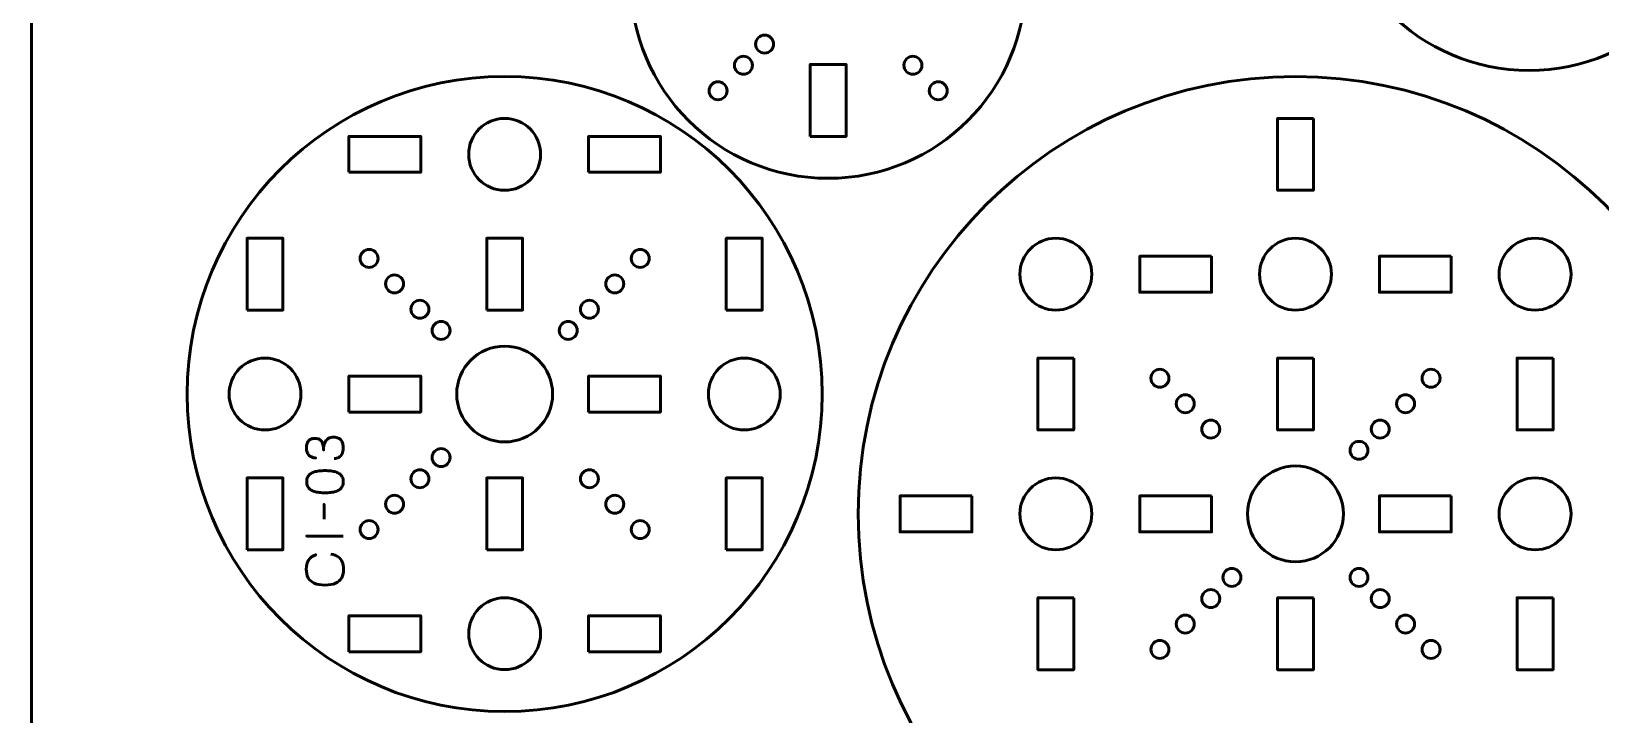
# Model space of a CAD drawing. Header units: centimetres. Extents: x -21 to 0, y -29.7 to 0.
# Drawn here: x -21 to -7.9, y -21.12 to -15.42 of the extents above; entities that cross this region are included whole.
import ezdxf

# ---------------------------------------------------------------- set-up
doc = ezdxf.new("R2010")
doc.units = ezdxf.units.CM
doc.header["$MEASUREMENT"] = 0
doc.layers.add('Layer 1', color=7, linetype='Continuous')

msp = doc.modelspace()

# ---------------------------------------------------------------- linework, layer by layer
at = {"layer": 'Layer 1', "color": 22, "lineweight": 53}
msp.add_open_spline([(-0.50009, -29.7), (-0.50009, -29.7), (-20.50005, -29.7), (-20.50005, -29.7), (-20.50005, -29.7), (-20.77702, -29.7), (-21.00001, -29.47691), (-21.00001, -29.19991), (-21.00001, -29.19991), (-21.00001, -29.19991), (-21.00001, -0.50006), (-21.00001, -0.50006), (-21.00001, -0.50006), (-21.00001, -0.22292), (-20.77702, 0.00004), (-20.50005, 0.00004), (-20.50005, 0.00004), (-20.50005, 0.00004), (-0.50009, 0.00004), (-0.50009, 0.00004), (-0.50009, 0.00004), (-0.22309, 0.00004), (0, -0.22292), (0, -0.50006), (0, -0.50006), (0, -0.50006), (0, -29.19991), (0, -29.19991), (0, -29.19991), (0, -29.47691), (-0.22309, -29.7), (-0.50009, -29.7)], degree=3, knots=[0, 0, 0, 0, 0.125, 0.125, 0.125, 0.125, 0.25, 0.25, 0.25, 0.25, 0.375, 0.375, 0.375, 0.375, 0.5, 0.5, 0.5, 0.5, 0.625, 0.625, 0.625, 0.625, 0.75, 0.75, 0.75, 0.75, 0.875, 0.875, 0.875, 0.875, 1, 1, 1, 1], dxfattribs=at)
at = {"layer": 'Layer 1', "color": 114, "lineweight": 53}
for points in [[(-10.14999, -14.09998), (-10.14999, -13.18887), (-9.41111, -12.44999), (-8.49998, -12.44999), (-8.49998, -12.44999), (-7.58888, -12.44999), (-6.84999, -13.18887), (-6.84999, -14.09998), (-6.84999, -14.09998), (-6.84999, -15.0111), (-7.58888, -15.74999), (-8.49998, -15.74999), (-8.49998, -15.74999), (-9.41111, -15.74999), (-10.14999, -15.0111), (-10.14999, -14.09998)], [(-15.99999, -14.99998), (-15.99999, -14.08887), (-15.26111, -13.34999), (-14.34998, -13.34999), (-14.34998, -13.34999), (-13.43888, -13.34999), (-12.69999, -14.08887), (-12.69999, -14.99998), (-12.69999, -14.99998), (-12.69999, -15.9111), (-13.43888, -16.64999), (-14.34998, -16.64999), (-14.34998, -16.64999), (-15.26111, -16.64999), (-15.99999, -15.9111), (-15.99999, -14.99998)], [(-19.69999, -18.44997), (-19.69999, -16.98668), (-18.5133, -15.79999), (-17.04997, -15.79999), (-17.04997, -15.79999), (-15.58669, -15.79999), (-14.39999, -16.98668), (-14.39999, -18.44997), (-14.39999, -18.44997), (-14.39999, -19.91329), (-15.58669, -21.09999), (-17.04997, -21.09999), (-17.04997, -21.09999), (-18.5133, -21.09999), (-19.69999, -19.91329), (-19.69999, -18.44997)], [(-6.79999, -19.45002), (-6.79999, -21.46549), (-8.43449, -23.09999), (-10.45001, -23.09999), (-10.45001, -23.09999), (-12.46548, -23.09999), (-14.09999, -21.46549), (-14.09999, -19.45002), (-14.09999, -19.45002), (-14.09999, -17.4345), (-12.46548, -15.79999), (-10.45001, -15.79999), (-10.45001, -15.79999), (-8.43449, -15.79999), (-6.79999, -17.4345), (-6.79999, -19.45002)]]:
    msp.add_open_spline(points, degree=3, knots=[0, 0, 0, 0, 0.25, 0.25, 0.25, 0.25, 0.5, 0.5, 0.5, 0.5, 0.75, 0.75, 0.75, 0.75, 1, 1, 1, 1], dxfattribs=at)
at = {"layer": 'Layer 1', "color": 250, "lineweight": 53}
for points in [[(-14.93338, -15.47726), (-14.9041, -15.44798), (-14.85659, -15.44798), (-14.82731, -15.47726), (-14.82731, -15.47726), (-14.79803, -15.50654), (-14.79803, -15.55404), (-14.82731, -15.58332), (-14.82731, -15.58332), (-14.85659, -15.6126), (-14.9041, -15.6126), (-14.93338, -15.58332), (-14.93338, -15.58332), (-14.96266, -15.55404), (-14.96266, -15.50654), (-14.93338, -15.47726)], [(-15.11015, -15.65403), (-15.08087, -15.62475), (-15.03337, -15.62475), (-15.00409, -15.65403), (-15.00409, -15.65403), (-14.97481, -15.68331), (-14.97481, -15.73082), (-15.00409, -15.7601), (-15.00409, -15.7601), (-15.03337, -15.78938), (-15.08087, -15.78938), (-15.11015, -15.7601), (-15.11015, -15.7601), (-15.13943, -15.73082), (-15.13943, -15.68331), (-15.11015, -15.65403)], [(-15.11015, -15.65403), (-15.08087, -15.62475), (-15.03337, -15.62475), (-15.00409, -15.65403), (-15.00409, -15.65403), (-14.97481, -15.68331), (-14.97481, -15.73082), (-15.00409, -15.7601), (-15.00409, -15.7601), (-15.03337, -15.78938), (-15.08087, -15.78938), (-15.11015, -15.7601), (-15.11015, -15.7601), (-15.13943, -15.73082), (-15.13943, -15.68331), (-15.11015, -15.65403)], [(-13.69594, -15.7601), (-13.72522, -15.73082), (-13.72522, -15.68331), (-13.69594, -15.65403), (-13.69594, -15.65403), (-13.66666, -15.62475), (-13.61915, -15.62475), (-13.58987, -15.65403), (-13.58987, -15.65403), (-13.56059, -15.68331), (-13.56059, -15.73082), (-13.58987, -15.7601), (-13.58987, -15.7601), (-13.61915, -15.78938), (-13.66666, -15.78938), (-13.69594, -15.7601)], [(-13.69594, -15.7601), (-13.72522, -15.73082), (-13.72522, -15.68331), (-13.69594, -15.65403), (-13.69594, -15.65403), (-13.66666, -15.62475), (-13.61915, -15.62475), (-13.58987, -15.65403), (-13.58987, -15.65403), (-13.56059, -15.68331), (-13.56059, -15.73082), (-13.58987, -15.7601), (-13.58987, -15.7601), (-13.61915, -15.78938), (-13.66666, -15.78938), (-13.69594, -15.7601)], [(-15.32229, -15.86617), (-15.29301, -15.83689), (-15.2455, -15.83689), (-15.21622, -15.86617), (-15.21622, -15.86617), (-15.18694, -15.89545), (-15.18694, -15.94295), (-15.21622, -15.97223), (-15.21622, -15.97223), (-15.2455, -16.00151), (-15.29301, -16.00151), (-15.32229, -15.97223), (-15.32229, -15.97223), (-15.35157, -15.94295), (-15.35157, -15.89545), (-15.32229, -15.86617)], [(-13.48381, -15.97223), (-13.51309, -15.94295), (-13.51309, -15.89545), (-13.48381, -15.86617), (-13.48381, -15.86617), (-13.45453, -15.83689), (-13.40702, -15.83689), (-13.37774, -15.86617), (-13.37774, -15.86617), (-13.34846, -15.89545), (-13.34846, -15.94295), (-13.37774, -15.97223), (-13.37774, -15.97223), (-13.40702, -16.00151), (-13.45453, -16.00151), (-13.48381, -15.97223)], [(-18.12835, -17.26556), (-18.09907, -17.29484), (-18.09907, -17.34234), (-18.12835, -17.37162), (-18.12835, -17.37162), (-18.15763, -17.4009), (-18.20514, -17.4009), (-18.23442, -17.37162), (-18.23442, -17.37162), (-18.2637, -17.34234), (-18.2637, -17.29484), (-18.23442, -17.26556), (-18.23442, -17.26556), (-18.20514, -17.23628), (-18.15763, -17.23628), (-18.12835, -17.26556)], [(-15.86561, -17.37162), (-15.89489, -17.4009), (-15.9424, -17.4009), (-15.97168, -17.37162), (-15.97168, -17.37162), (-16.00096, -17.34234), (-16.00096, -17.29484), (-15.97168, -17.26556), (-15.97168, -17.26556), (-15.9424, -17.23628), (-15.89489, -17.23628), (-15.86561, -17.26556), (-15.86561, -17.26556), (-15.83633, -17.29484), (-15.83633, -17.34234), (-15.86561, -17.37162)], [(-17.91622, -17.47769), (-17.88694, -17.50697), (-17.88694, -17.55447), (-17.91622, -17.58375), (-17.91622, -17.58375), (-17.9455, -17.61303), (-17.99301, -17.61303), (-18.02229, -17.58375), (-18.02229, -17.58375), (-18.05157, -17.55447), (-18.05157, -17.50697), (-18.02229, -17.47769), (-18.02229, -17.47769), (-17.99301, -17.44841), (-17.9455, -17.44841), (-17.91622, -17.47769)], [(-16.07774, -17.58375), (-16.10702, -17.61303), (-16.15453, -17.61303), (-16.18381, -17.58375), (-16.18381, -17.58375), (-16.21309, -17.55447), (-16.21309, -17.50697), (-16.18381, -17.47769), (-16.18381, -17.47769), (-16.15453, -17.44841), (-16.10702, -17.44841), (-16.07774, -17.47769), (-16.07774, -17.47769), (-16.04846, -17.50697), (-16.04846, -17.55447), (-16.07774, -17.58375)], [(-17.70409, -17.68982), (-17.67481, -17.7191), (-17.67481, -17.76661), (-17.70409, -17.79589), (-17.70409, -17.79589), (-17.73337, -17.82517), (-17.78087, -17.82517), (-17.81015, -17.79589), (-17.81015, -17.79589), (-17.83943, -17.76661), (-17.83943, -17.7191), (-17.81015, -17.68982), (-17.81015, -17.68982), (-17.78087, -17.66054), (-17.73337, -17.66054), (-17.70409, -17.68982)], [(-17.70409, -17.68982), (-17.67481, -17.7191), (-17.67481, -17.76661), (-17.70409, -17.79589), (-17.70409, -17.79589), (-17.73337, -17.82517), (-17.78087, -17.82517), (-17.81015, -17.79589), (-17.81015, -17.79589), (-17.83943, -17.76661), (-17.83943, -17.7191), (-17.81015, -17.68982), (-17.81015, -17.68982), (-17.78087, -17.66054), (-17.73337, -17.66054), (-17.70409, -17.68982)], [(-16.28987, -17.79589), (-16.31915, -17.82517), (-16.36666, -17.82517), (-16.39594, -17.79589), (-16.39594, -17.79589), (-16.42522, -17.76661), (-16.42522, -17.7191), (-16.39594, -17.68982), (-16.39594, -17.68982), (-16.36666, -17.66054), (-16.31915, -17.66054), (-16.28987, -17.68982), (-16.28987, -17.68982), (-16.26059, -17.7191), (-16.26059, -17.76661), (-16.28987, -17.79589)], [(-16.28987, -17.79589), (-16.31915, -17.82517), (-16.36666, -17.82517), (-16.39594, -17.79589), (-16.39594, -17.79589), (-16.42522, -17.76661), (-16.42522, -17.7191), (-16.39594, -17.68982), (-16.39594, -17.68982), (-16.36666, -17.66054), (-16.31915, -17.66054), (-16.28987, -17.68982), (-16.28987, -17.68982), (-16.26059, -17.7191), (-16.26059, -17.76661), (-16.28987, -17.79589)], [(-17.52731, -17.8666), (-17.49803, -17.89588), (-17.49803, -17.94338), (-17.52731, -17.97266), (-17.52731, -17.97266), (-17.55659, -18.00194), (-17.6041, -18.00194), (-17.63338, -17.97266), (-17.63338, -17.97266), (-17.66266, -17.94338), (-17.66266, -17.89588), (-17.63338, -17.8666), (-17.63338, -17.8666), (-17.6041, -17.83732), (-17.55659, -17.83732), (-17.52731, -17.8666)], [(-16.46665, -17.97266), (-16.49593, -18.00194), (-16.54344, -18.00194), (-16.57272, -17.97266), (-16.57272, -17.97266), (-16.602, -17.94338), (-16.602, -17.89588), (-16.57272, -17.8666), (-16.57272, -17.8666), (-16.54344, -17.83732), (-16.49593, -17.83732), (-16.46665, -17.8666), (-16.46665, -17.8666), (-16.43737, -17.89588), (-16.43737, -17.94338), (-16.46665, -17.97266)], [(-11.5283, -18.26562), (-11.49902, -18.2949), (-11.49902, -18.3424), (-11.5283, -18.37168), (-11.5283, -18.37168), (-11.55758, -18.40096), (-11.60509, -18.40096), (-11.63437, -18.37168), (-11.63437, -18.37168), (-11.66365, -18.3424), (-11.66365, -18.2949), (-11.63437, -18.26562), (-11.63437, -18.26562), (-11.60509, -18.23634), (-11.55758, -18.23634), (-11.5283, -18.26562)], [(-9.26556, -18.37168), (-9.29484, -18.40096), (-9.34235, -18.40096), (-9.37163, -18.37168), (-9.37163, -18.37168), (-9.40091, -18.3424), (-9.40091, -18.2949), (-9.37163, -18.26562), (-9.37163, -18.26562), (-9.34235, -18.23634), (-9.29484, -18.23634), (-9.26556, -18.26562), (-9.26556, -18.26562), (-9.23628, -18.2949), (-9.23628, -18.3424), (-9.26556, -18.37168)], [(-11.31617, -18.47775), (-11.28689, -18.50703), (-11.28689, -18.55453), (-11.31617, -18.58381), (-11.31617, -18.58381), (-11.34545, -18.61309), (-11.39296, -18.61309), (-11.42224, -18.58381), (-11.42224, -18.58381), (-11.45152, -18.55453), (-11.45152, -18.50703), (-11.42224, -18.47775), (-11.42224, -18.47775), (-11.39296, -18.44847), (-11.34545, -18.44847), (-11.31617, -18.47775)], [(-9.47769, -18.58381), (-9.50697, -18.61309), (-9.55448, -18.61309), (-9.58376, -18.58381), (-9.58376, -18.58381), (-9.61304, -18.55453), (-9.61304, -18.50703), (-9.58376, -18.47775), (-9.58376, -18.47775), (-9.55448, -18.44847), (-9.50697, -18.44847), (-9.47769, -18.47775), (-9.47769, -18.47775), (-9.44841, -18.50703), (-9.44841, -18.55453), (-9.47769, -18.58381)], [(-11.10404, -18.68988), (-11.07476, -18.71916), (-11.07476, -18.76667), (-11.10404, -18.79595), (-11.10404, -18.79595), (-11.13332, -18.82523), (-11.18083, -18.82523), (-11.21011, -18.79595), (-11.21011, -18.79595), (-11.23939, -18.76667), (-11.23939, -18.71916), (-11.21011, -18.68988), (-11.21011, -18.68988), (-11.18083, -18.6606), (-11.13332, -18.6606), (-11.10404, -18.68988)], [(-11.10404, -18.68988), (-11.07476, -18.71916), (-11.07476, -18.76667), (-11.10404, -18.79595), (-11.10404, -18.79595), (-11.13332, -18.82523), (-11.18083, -18.82523), (-11.21011, -18.79595), (-11.21011, -18.79595), (-11.23939, -18.76667), (-11.23939, -18.71916), (-11.21011, -18.68988), (-11.21011, -18.68988), (-11.18083, -18.6606), (-11.13332, -18.6606), (-11.10404, -18.68988)], [(-9.68983, -18.79595), (-9.71911, -18.82523), (-9.76661, -18.82523), (-9.79589, -18.79595), (-9.79589, -18.79595), (-9.82517, -18.76667), (-9.82517, -18.71916), (-9.79589, -18.68988), (-9.79589, -18.68988), (-9.76661, -18.6606), (-9.71911, -18.6606), (-9.68983, -18.68988), (-9.68983, -18.68988), (-9.66055, -18.71916), (-9.66055, -18.76667), (-9.68983, -18.79595)], [(-9.68983, -18.79595), (-9.71911, -18.82523), (-9.76661, -18.82523), (-9.79589, -18.79595), (-9.79589, -18.79595), (-9.82517, -18.76667), (-9.82517, -18.71916), (-9.79589, -18.68988), (-9.79589, -18.68988), (-9.76661, -18.6606), (-9.71911, -18.6606), (-9.68983, -18.68988), (-9.68983, -18.68988), (-9.66055, -18.71916), (-9.66055, -18.76667), (-9.68983, -18.79595)], [(-9.8666, -18.97272), (-9.89588, -19.002), (-9.94339, -19.002), (-9.97267, -18.97272), (-9.97267, -18.97272), (-10.00195, -18.94344), (-10.00195, -18.89594), (-9.97267, -18.86666), (-9.97267, -18.86666), (-9.94339, -18.83738), (-9.89588, -18.83738), (-9.8666, -18.86666), (-9.8666, -18.86666), (-9.83732, -18.89594), (-9.83732, -18.94344), (-9.8666, -18.97272)], [(-17.63338, -18.92726), (-17.6041, -18.89798), (-17.55659, -18.89798), (-17.52731, -18.92726), (-17.52731, -18.92726), (-17.49803, -18.95654), (-17.49803, -19.00404), (-17.52731, -19.03332), (-17.52731, -19.03332), (-17.55659, -19.0626), (-17.6041, -19.0626), (-17.63338, -19.03332), (-17.63338, -19.03332), (-17.66266, -19.00404), (-17.66266, -18.95654), (-17.63338, -18.92726)], [(-17.81015, -19.10403), (-17.78087, -19.07475), (-17.73337, -19.07475), (-17.70409, -19.10403), (-17.70409, -19.10403), (-17.67481, -19.13331), (-17.67481, -19.18082), (-17.70409, -19.2101), (-17.70409, -19.2101), (-17.73337, -19.23938), (-17.78087, -19.23938), (-17.81015, -19.2101), (-17.81015, -19.2101), (-17.83943, -19.18082), (-17.83943, -19.13331), (-17.81015, -19.10403)], [(-17.81015, -19.10403), (-17.78087, -19.07475), (-17.73337, -19.07475), (-17.70409, -19.10403), (-17.70409, -19.10403), (-17.67481, -19.13331), (-17.67481, -19.18082), (-17.70409, -19.2101), (-17.70409, -19.2101), (-17.73337, -19.23938), (-17.78087, -19.23938), (-17.81015, -19.2101), (-17.81015, -19.2101), (-17.83943, -19.18082), (-17.83943, -19.13331), (-17.81015, -19.10403)], [(-16.39594, -19.2101), (-16.42522, -19.18082), (-16.42522, -19.13331), (-16.39594, -19.10403), (-16.39594, -19.10403), (-16.36666, -19.07475), (-16.31915, -19.07475), (-16.28987, -19.10403), (-16.28987, -19.10403), (-16.26059, -19.13331), (-16.26059, -19.18082), (-16.28987, -19.2101), (-16.28987, -19.2101), (-16.31915, -19.23938), (-16.36666, -19.23938), (-16.39594, -19.2101)], [(-16.39594, -19.2101), (-16.42522, -19.18082), (-16.42522, -19.13331), (-16.39594, -19.10403), (-16.39594, -19.10403), (-16.36666, -19.07475), (-16.31915, -19.07475), (-16.28987, -19.10403), (-16.28987, -19.10403), (-16.26059, -19.13331), (-16.26059, -19.18082), (-16.28987, -19.2101), (-16.28987, -19.2101), (-16.31915, -19.23938), (-16.36666, -19.23938), (-16.39594, -19.2101)], [(-18.02229, -19.31617), (-17.99301, -19.28689), (-17.9455, -19.28689), (-17.91622, -19.31617), (-17.91622, -19.31617), (-17.88694, -19.34545), (-17.88694, -19.39295), (-17.91622, -19.42223), (-17.91622, -19.42223), (-17.9455, -19.45151), (-17.99301, -19.45151), (-18.02229, -19.42223), (-18.02229, -19.42223), (-18.05157, -19.39295), (-18.05157, -19.34545), (-18.02229, -19.31617)], [(-16.18381, -19.42223), (-16.21309, -19.39295), (-16.21309, -19.34545), (-16.18381, -19.31617), (-16.18381, -19.31617), (-16.15453, -19.28689), (-16.10702, -19.28689), (-16.07774, -19.31617), (-16.07774, -19.31617), (-16.04846, -19.34545), (-16.04846, -19.39295), (-16.07774, -19.42223), (-16.07774, -19.42223), (-16.10702, -19.45151), (-16.15453, -19.45151), (-16.18381, -19.42223)], [(-18.23442, -19.5283), (-18.20514, -19.49902), (-18.15763, -19.49902), (-18.12835, -19.5283), (-18.12835, -19.5283), (-18.09907, -19.55758), (-18.09907, -19.60508), (-18.12835, -19.63436), (-18.12835, -19.63436), (-18.15763, -19.66364), (-18.20514, -19.66364), (-18.23442, -19.63436), (-18.23442, -19.63436), (-18.2637, -19.60508), (-18.2637, -19.55758), (-18.23442, -19.5283)], [(-15.97168, -19.63436), (-16.00096, -19.60508), (-16.00096, -19.55758), (-15.97168, -19.5283), (-15.97168, -19.5283), (-15.9424, -19.49902), (-15.89489, -19.49902), (-15.86561, -19.5283), (-15.86561, -19.5283), (-15.83633, -19.55758), (-15.83633, -19.60508), (-15.86561, -19.63436), (-15.86561, -19.63436), (-15.89489, -19.66364), (-15.9424, -19.66364), (-15.97168, -19.63436)], [(-11.03333, -19.92732), (-11.00405, -19.89804), (-10.95654, -19.89804), (-10.92726, -19.92732), (-10.92726, -19.92732), (-10.89798, -19.9566), (-10.89798, -20.0041), (-10.92726, -20.03338), (-10.92726, -20.03338), (-10.95654, -20.06266), (-11.00405, -20.06266), (-11.03333, -20.03338), (-11.03333, -20.03338), (-11.06261, -20.0041), (-11.06261, -19.9566), (-11.03333, -19.92732)], [(-9.97267, -20.03338), (-10.00195, -20.0041), (-10.00195, -19.9566), (-9.97267, -19.92732), (-9.97267, -19.92732), (-9.94339, -19.89804), (-9.89588, -19.89804), (-9.8666, -19.92732), (-9.8666, -19.92732), (-9.83732, -19.9566), (-9.83732, -20.0041), (-9.8666, -20.03338), (-9.8666, -20.03338), (-9.89588, -20.06266), (-9.94339, -20.06266), (-9.97267, -20.03338)], [(-11.21011, -20.10409), (-11.18083, -20.07481), (-11.13332, -20.07481), (-11.10404, -20.10409), (-11.10404, -20.10409), (-11.07476, -20.13337), (-11.07476, -20.18088), (-11.10404, -20.21016), (-11.10404, -20.21016), (-11.13332, -20.23944), (-11.18083, -20.23944), (-11.21011, -20.21016), (-11.21011, -20.21016), (-11.23939, -20.18088), (-11.23939, -20.13337), (-11.21011, -20.10409)], [(-11.21011, -20.10409), (-11.18083, -20.07481), (-11.13332, -20.07481), (-11.10404, -20.10409), (-11.10404, -20.10409), (-11.07476, -20.13337), (-11.07476, -20.18088), (-11.10404, -20.21016), (-11.10404, -20.21016), (-11.13332, -20.23944), (-11.18083, -20.23944), (-11.21011, -20.21016), (-11.21011, -20.21016), (-11.23939, -20.18088), (-11.23939, -20.13337), (-11.21011, -20.10409)], [(-9.79589, -20.21016), (-9.82517, -20.18088), (-9.82517, -20.13337), (-9.79589, -20.10409), (-9.79589, -20.10409), (-9.76661, -20.07481), (-9.71911, -20.07481), (-9.68983, -20.10409), (-9.68983, -20.10409), (-9.66055, -20.13337), (-9.66055, -20.18088), (-9.68983, -20.21016), (-9.68983, -20.21016), (-9.71911, -20.23944), (-9.76661, -20.23944), (-9.79589, -20.21016)], [(-9.79589, -20.21016), (-9.82517, -20.18088), (-9.82517, -20.13337), (-9.79589, -20.10409), (-9.79589, -20.10409), (-9.76661, -20.07481), (-9.71911, -20.07481), (-9.68983, -20.10409), (-9.68983, -20.10409), (-9.66055, -20.13337), (-9.66055, -20.18088), (-9.68983, -20.21016), (-9.68983, -20.21016), (-9.71911, -20.23944), (-9.76661, -20.23944), (-9.79589, -20.21016)], [(-11.42224, -20.31623), (-11.39296, -20.28695), (-11.34545, -20.28695), (-11.31617, -20.31623), (-11.31617, -20.31623), (-11.28689, -20.34551), (-11.28689, -20.39301), (-11.31617, -20.42229), (-11.31617, -20.42229), (-11.34545, -20.45157), (-11.39296, -20.45157), (-11.42224, -20.42229), (-11.42224, -20.42229), (-11.45152, -20.39301), (-11.45152, -20.34551), (-11.42224, -20.31623)], [(-9.58376, -20.42229), (-9.61304, -20.39301), (-9.61304, -20.34551), (-9.58376, -20.31623), (-9.58376, -20.31623), (-9.55448, -20.28695), (-9.50697, -20.28695), (-9.47769, -20.31623), (-9.47769, -20.31623), (-9.44841, -20.34551), (-9.44841, -20.39301), (-9.47769, -20.42229), (-9.47769, -20.42229), (-9.50697, -20.45157), (-9.55448, -20.45157), (-9.58376, -20.42229)], [(-11.63437, -20.52836), (-11.60509, -20.49908), (-11.55758, -20.49908), (-11.5283, -20.52836), (-11.5283, -20.52836), (-11.49902, -20.55764), (-11.49902, -20.60514), (-11.5283, -20.63442), (-11.5283, -20.63442), (-11.55758, -20.6637), (-11.60509, -20.6637), (-11.63437, -20.63442), (-11.63437, -20.63442), (-11.66365, -20.60514), (-11.66365, -20.55764), (-11.63437, -20.52836)], [(-9.37163, -20.63442), (-9.40091, -20.60514), (-9.40091, -20.55764), (-9.37163, -20.52836), (-9.37163, -20.52836), (-9.34235, -20.49908), (-9.29484, -20.49908), (-9.26556, -20.52836), (-9.26556, -20.52836), (-9.23628, -20.55764), (-9.23628, -20.60514), (-9.26556, -20.63442), (-9.26556, -20.63442), (-9.29484, -20.6637), (-9.34235, -20.6637), (-9.37163, -20.63442)]]:
    msp.add_open_spline(points, degree=3, knots=[0, 0, 0, 0, 0.25, 0.25, 0.25, 0.25, 0.5, 0.5, 0.5, 0.5, 0.75, 0.75, 0.75, 0.75, 1, 1, 1, 1], dxfattribs=at)
at = {"layer": 'Layer 1', "lineweight": 53}
for points in [[(-14.50013, -16.29998), (-14.50013, -16.29998), (-14.50013, -15.69997), (-14.50013, -15.69997), (-14.50013, -15.69997), (-14.50013, -15.69997), (-14.20013, -15.69997), (-14.20013, -15.69997), (-14.20013, -15.69997), (-14.20013, -15.69997), (-14.20013, -16.29998), (-14.20013, -16.29998), (-14.20013, -16.29998), (-14.20013, -16.29998), (-14.50013, -16.29998), (-14.50013, -16.29998)], [(-17.05005, -16.14999), (-16.8844, -16.14999), (-16.75006, -16.28423), (-16.75006, -16.45), (-16.75006, -16.45), (-16.75006, -16.61566), (-16.8844, -16.75), (-17.05005, -16.75), (-17.05005, -16.75), (-17.21568, -16.75), (-17.35006, -16.61566), (-17.35006, -16.45), (-17.35006, -16.45), (-17.35006, -16.28423), (-17.21568, -16.14999), (-17.05005, -16.14999)], [(-10.29985, -16.15004), (-10.29985, -16.15004), (-10.29985, -16.75004), (-10.29985, -16.75004), (-10.29985, -16.75004), (-10.29985, -16.75004), (-10.59985, -16.75004), (-10.59985, -16.75004), (-10.59985, -16.75004), (-10.59985, -16.75004), (-10.59985, -16.15004), (-10.59985, -16.15004), (-10.59985, -16.15004), (-10.59985, -16.15004), (-10.29985, -16.15004), (-10.29985, -16.15004)], [(-18.35008, -16.59993), (-18.35008, -16.59993), (-18.35008, -16.29992), (-18.35008, -16.29992), (-18.35008, -16.29992), (-18.35008, -16.29992), (-17.75007, -16.29992), (-17.75007, -16.29992), (-17.75007, -16.29992), (-17.75007, -16.29992), (-17.75007, -16.59993), (-17.75007, -16.59993), (-17.75007, -16.59993), (-17.75007, -16.59993), (-18.35008, -16.59993), (-18.35008, -16.59993)], [(-16.35001, -16.59993), (-16.35001, -16.59993), (-16.35001, -16.29992), (-16.35001, -16.29992), (-16.35001, -16.29992), (-16.35001, -16.29992), (-15.75001, -16.29992), (-15.75001, -16.29992), (-15.75001, -16.29992), (-15.75001, -16.29992), (-15.75001, -16.59993), (-15.75001, -16.59993), (-15.75001, -16.59993), (-15.75001, -16.59993), (-16.35001, -16.59993), (-16.35001, -16.59993)], [(-19.20006, -17.74991), (-19.20006, -17.74991), (-19.20006, -17.14991), (-19.20006, -17.14991), (-19.20006, -17.14991), (-19.20006, -17.14991), (-18.90006, -17.14991), (-18.90006, -17.14991), (-18.90006, -17.14991), (-18.90006, -17.14991), (-18.90006, -17.74991), (-18.90006, -17.74991), (-18.90006, -17.74991), (-18.90006, -17.74991), (-19.20006, -17.74991), (-19.20006, -17.74991)], [(-17.20013, -17.74991), (-17.20013, -17.74991), (-17.20013, -17.14991), (-17.20013, -17.14991), (-17.20013, -17.14991), (-17.20013, -17.14991), (-16.90013, -17.14991), (-16.90013, -17.14991), (-16.90013, -17.14991), (-16.90013, -17.14991), (-16.90013, -17.74991), (-16.90013, -17.74991), (-16.90013, -17.74991), (-16.90013, -17.74991), (-17.20013, -17.74991), (-17.20013, -17.74991)], [(-15.20003, -17.74991), (-15.20003, -17.74991), (-15.20003, -17.14991), (-15.20003, -17.14991), (-15.20003, -17.14991), (-15.20003, -17.14991), (-14.90002, -17.14991), (-14.90002, -17.14991), (-14.90002, -17.14991), (-14.90002, -17.14991), (-14.90002, -17.74991), (-14.90002, -17.74991), (-14.90002, -17.74991), (-14.90002, -17.74991), (-15.20003, -17.74991), (-15.20003, -17.74991)], [(-12.44988, -17.7501), (-12.61565, -17.7501), (-12.74989, -17.61572), (-12.74989, -17.45009), (-12.74989, -17.45009), (-12.74989, -17.28432), (-12.61565, -17.15009), (-12.44988, -17.15009), (-12.44988, -17.15009), (-12.28422, -17.15009), (-12.14988, -17.28432), (-12.14988, -17.45009), (-12.14988, -17.45009), (-12.14988, -17.61572), (-12.28422, -17.7501), (-12.44988, -17.7501)], [(-10.44993, -17.7501), (-10.61558, -17.7501), (-10.74992, -17.61572), (-10.74992, -17.45009), (-10.74992, -17.45009), (-10.74992, -17.28432), (-10.61558, -17.15009), (-10.44993, -17.15009), (-10.44993, -17.15009), (-10.2843, -17.15009), (-10.14992, -17.28432), (-10.14992, -17.45009), (-10.14992, -17.45009), (-10.14992, -17.61572), (-10.2843, -17.7501), (-10.44993, -17.7501)], [(-8.44999, -17.7501), (-8.61562, -17.7501), (-8.75, -17.61572), (-8.75, -17.45009), (-8.75, -17.45009), (-8.75, -17.28432), (-8.61562, -17.15009), (-8.44999, -17.15009), (-8.44999, -17.15009), (-8.28422, -17.15009), (-8.14999, -17.28432), (-8.14999, -17.45009), (-8.14999, -17.45009), (-8.14999, -17.61572), (-8.28422, -17.7501), (-8.44999, -17.7501)], [(-11.14997, -17.30002), (-11.14997, -17.30002), (-11.14997, -17.60002), (-11.14997, -17.60002), (-11.14997, -17.60002), (-11.14997, -17.60002), (-11.74997, -17.60002), (-11.74997, -17.60002), (-11.74997, -17.60002), (-11.74997, -17.60002), (-11.74997, -17.30002), (-11.74997, -17.30002), (-11.74997, -17.30002), (-11.74997, -17.30002), (-11.14997, -17.30002), (-11.14997, -17.30002)], [(-9.1499, -17.30002), (-9.1499, -17.30002), (-9.1499, -17.60002), (-9.1499, -17.60002), (-9.1499, -17.60002), (-9.1499, -17.60002), (-9.74991, -17.60002), (-9.74991, -17.60002), (-9.74991, -17.60002), (-9.74991, -17.60002), (-9.74991, -17.30002), (-9.74991, -17.30002), (-9.74991, -17.30002), (-9.74991, -17.30002), (-9.1499, -17.30002), (-9.1499, -17.30002)], [(-17.05005, -18.04995), (-16.82917, -18.04995), (-16.65005, -18.22907), (-16.65005, -18.44995), (-16.65005, -18.44995), (-16.65005, -18.67079), (-16.82917, -18.84997), (-17.05005, -18.84997), (-17.05005, -18.84997), (-17.27089, -18.84997), (-17.45007, -18.67079), (-17.45007, -18.44995), (-17.45007, -18.44995), (-17.45007, -18.22907), (-17.27089, -18.04995), (-17.05005, -18.04995)], [(-19.04999, -18.14996), (-18.88436, -18.14996), (-18.74998, -18.2843), (-18.74998, -18.44995), (-18.74998, -18.44995), (-18.74998, -18.61558), (-18.88436, -18.74996), (-19.04999, -18.74996), (-19.04999, -18.74996), (-19.21576, -18.74996), (-19.34999, -18.61558), (-19.34999, -18.44995), (-19.34999, -18.44995), (-19.34999, -18.2843), (-19.21576, -18.14996), (-19.04999, -18.14996)], [(-15.0501, -18.14996), (-14.88433, -18.14996), (-14.75009, -18.2843), (-14.75009, -18.44995), (-14.75009, -18.44995), (-14.75009, -18.61558), (-14.88433, -18.74996), (-15.0501, -18.74996), (-15.0501, -18.74996), (-15.21576, -18.74996), (-15.3501, -18.61558), (-15.3501, -18.44995), (-15.3501, -18.44995), (-15.3501, -18.2843), (-15.21576, -18.14996), (-15.0501, -18.14996)], [(-12.29995, -18.15), (-12.29995, -18.15), (-12.29995, -18.75001), (-12.29995, -18.75001), (-12.29995, -18.75001), (-12.29995, -18.75001), (-12.59996, -18.75001), (-12.59996, -18.75001), (-12.59996, -18.75001), (-12.59996, -18.75001), (-12.59996, -18.15), (-12.59996, -18.15), (-12.59996, -18.15), (-12.59996, -18.15), (-12.29995, -18.15), (-12.29995, -18.15)], [(-10.29985, -18.15), (-10.29985, -18.15), (-10.29985, -18.75001), (-10.29985, -18.75001), (-10.29985, -18.75001), (-10.29985, -18.75001), (-10.59985, -18.75001), (-10.59985, -18.75001), (-10.59985, -18.75001), (-10.59985, -18.75001), (-10.59985, -18.15), (-10.59985, -18.15), (-10.59985, -18.15), (-10.59985, -18.15), (-10.29985, -18.15), (-10.29985, -18.15)], [(-8.29992, -18.15), (-8.29992, -18.15), (-8.29992, -18.75001), (-8.29992, -18.75001), (-8.29992, -18.75001), (-8.29992, -18.75001), (-8.59992, -18.75001), (-8.59992, -18.75001), (-8.59992, -18.75001), (-8.59992, -18.75001), (-8.59992, -18.15), (-8.59992, -18.15), (-8.59992, -18.15), (-8.59992, -18.15), (-8.29992, -18.15), (-8.29992, -18.15)], [(-18.35008, -18.60003), (-18.35008, -18.60003), (-18.35008, -18.30003), (-18.35008, -18.30003), (-18.35008, -18.30003), (-18.35008, -18.30003), (-17.75007, -18.30003), (-17.75007, -18.30003), (-17.75007, -18.30003), (-17.75007, -18.30003), (-17.75007, -18.60003), (-17.75007, -18.60003), (-17.75007, -18.60003), (-17.75007, -18.60003), (-18.35008, -18.60003), (-18.35008, -18.60003)], [(-16.35001, -18.60003), (-16.35001, -18.60003), (-16.35001, -18.30003), (-16.35001, -18.30003), (-16.35001, -18.30003), (-16.35001, -18.30003), (-15.75001, -18.30003), (-15.75001, -18.30003), (-15.75001, -18.30003), (-15.75001, -18.30003), (-15.75001, -18.60003), (-15.75001, -18.60003), (-15.75001, -18.60003), (-15.75001, -18.60003), (-16.35001, -18.60003), (-16.35001, -18.60003)], [(-10.44993, -19.85003), (-10.67081, -19.85003), (-10.84993, -19.67091), (-10.84993, -19.45003), (-10.84993, -19.45003), (-10.84993, -19.22919), (-10.67081, -19.05001), (-10.44993, -19.05001), (-10.44993, -19.05001), (-10.22909, -19.05001), (-10.04991, -19.22919), (-10.04991, -19.45003), (-10.04991, -19.45003), (-10.04991, -19.67091), (-10.22909, -19.85003), (-10.44993, -19.85003)], [(-19.20006, -19.74998), (-19.20006, -19.74998), (-19.20006, -19.14997), (-19.20006, -19.14997), (-19.20006, -19.14997), (-19.20006, -19.14997), (-18.90006, -19.14997), (-18.90006, -19.14997), (-18.90006, -19.14997), (-18.90006, -19.14997), (-18.90006, -19.74998), (-18.90006, -19.74998), (-18.90006, -19.74998), (-18.90006, -19.74998), (-19.20006, -19.74998), (-19.20006, -19.74998)], [(-17.20013, -19.74998), (-17.20013, -19.74998), (-17.20013, -19.14997), (-17.20013, -19.14997), (-17.20013, -19.14997), (-17.20013, -19.14997), (-16.90013, -19.14997), (-16.90013, -19.14997), (-16.90013, -19.14997), (-16.90013, -19.14997), (-16.90013, -19.74998), (-16.90013, -19.74998), (-16.90013, -19.74998), (-16.90013, -19.74998), (-17.20013, -19.74998), (-17.20013, -19.74998)], [(-15.20003, -19.74998), (-15.20003, -19.74998), (-15.20003, -19.14997), (-15.20003, -19.14997), (-15.20003, -19.14997), (-15.20003, -19.14997), (-14.90002, -19.14997), (-14.90002, -19.14997), (-14.90002, -19.14997), (-14.90002, -19.14997), (-14.90002, -19.74998), (-14.90002, -19.74998), (-14.90002, -19.74998), (-14.90002, -19.74998), (-15.20003, -19.74998), (-15.20003, -19.74998)], [(-12.44988, -19.75002), (-12.61565, -19.75002), (-12.74989, -19.61568), (-12.74989, -19.45003), (-12.74989, -19.45003), (-12.74989, -19.2844), (-12.61565, -19.15002), (-12.44988, -19.15002), (-12.44988, -19.15002), (-12.28422, -19.15002), (-12.14988, -19.2844), (-12.14988, -19.45003), (-12.14988, -19.45003), (-12.14988, -19.61568), (-12.28422, -19.75002), (-12.44988, -19.75002)], [(-8.44999, -19.75002), (-8.61562, -19.75002), (-8.75, -19.61568), (-8.75, -19.45003), (-8.75, -19.45003), (-8.75, -19.2844), (-8.61562, -19.15002), (-8.44999, -19.15002), (-8.44999, -19.15002), (-8.28422, -19.15002), (-8.14999, -19.2844), (-8.14999, -19.45003), (-8.14999, -19.45003), (-8.14999, -19.61568), (-8.28422, -19.75002), (-8.44999, -19.75002)], [(-13.14994, -19.29995), (-13.14994, -19.29995), (-13.14994, -19.59995), (-13.14994, -19.59995), (-13.14994, -19.59995), (-13.14994, -19.59995), (-13.74994, -19.59995), (-13.74994, -19.59995), (-13.74994, -19.59995), (-13.74994, -19.59995), (-13.74994, -19.29995), (-13.74994, -19.29995), (-13.74994, -19.29995), (-13.74994, -19.29995), (-13.14994, -19.29995), (-13.14994, -19.29995)], [(-11.14997, -19.29995), (-11.14997, -19.29995), (-11.14997, -19.59995), (-11.14997, -19.59995), (-11.14997, -19.59995), (-11.14997, -19.59995), (-11.74997, -19.59995), (-11.74997, -19.59995), (-11.74997, -19.59995), (-11.74997, -19.59995), (-11.74997, -19.29995), (-11.74997, -19.29995), (-11.74997, -19.29995), (-11.74997, -19.29995), (-11.14997, -19.29995), (-11.14997, -19.29995)], [(-9.1499, -19.29995), (-9.1499, -19.29995), (-9.1499, -19.59995), (-9.1499, -19.59995), (-9.1499, -19.59995), (-9.1499, -19.59995), (-9.74991, -19.59995), (-9.74991, -19.59995), (-9.74991, -19.59995), (-9.74991, -19.59995), (-9.74991, -19.29995), (-9.74991, -19.29995), (-9.74991, -19.29995), (-9.74991, -19.29995), (-9.1499, -19.29995), (-9.1499, -19.29995)], [(-17.05005, -20.14988), (-16.8844, -20.14988), (-16.75006, -20.28426), (-16.75006, -20.44989), (-16.75006, -20.44989), (-16.75006, -20.61566), (-16.8844, -20.74989), (-17.05005, -20.74989), (-17.05005, -20.74989), (-17.21568, -20.74989), (-17.35006, -20.61566), (-17.35006, -20.44989), (-17.35006, -20.44989), (-17.35006, -20.28426), (-17.21568, -20.14988), (-17.05005, -20.14988)], [(-12.29995, -20.15007), (-12.29995, -20.15007), (-12.29995, -20.75007), (-12.29995, -20.75007), (-12.29995, -20.75007), (-12.29995, -20.75007), (-12.59996, -20.75007), (-12.59996, -20.75007), (-12.59996, -20.75007), (-12.59996, -20.75007), (-12.59996, -20.15007), (-12.59996, -20.15007), (-12.59996, -20.15007), (-12.59996, -20.15007), (-12.29995, -20.15007), (-12.29995, -20.15007)], [(-10.29985, -20.15007), (-10.29985, -20.15007), (-10.29985, -20.75007), (-10.29985, -20.75007), (-10.29985, -20.75007), (-10.29985, -20.75007), (-10.59985, -20.75007), (-10.59985, -20.75007), (-10.59985, -20.75007), (-10.59985, -20.75007), (-10.59985, -20.15007), (-10.59985, -20.15007), (-10.59985, -20.15007), (-10.59985, -20.15007), (-10.29985, -20.15007), (-10.29985, -20.15007)], [(-8.29992, -20.15007), (-8.29992, -20.15007), (-8.29992, -20.75007), (-8.29992, -20.75007), (-8.29992, -20.75007), (-8.29992, -20.75007), (-8.59992, -20.75007), (-8.59992, -20.75007), (-8.59992, -20.75007), (-8.59992, -20.75007), (-8.59992, -20.15007), (-8.59992, -20.15007), (-8.59992, -20.15007), (-8.59992, -20.15007), (-8.29992, -20.15007), (-8.29992, -20.15007)], [(-18.35008, -20.59996), (-18.35008, -20.59996), (-18.35008, -20.29996), (-18.35008, -20.29996), (-18.35008, -20.29996), (-18.35008, -20.29996), (-17.75007, -20.29996), (-17.75007, -20.29996), (-17.75007, -20.29996), (-17.75007, -20.29996), (-17.75007, -20.59996), (-17.75007, -20.59996), (-17.75007, -20.59996), (-17.75007, -20.59996), (-18.35008, -20.59996), (-18.35008, -20.59996)], [(-16.35001, -20.59996), (-16.35001, -20.59996), (-16.35001, -20.29996), (-16.35001, -20.29996), (-16.35001, -20.29996), (-16.35001, -20.29996), (-15.75001, -20.29996), (-15.75001, -20.29996), (-15.75001, -20.29996), (-15.75001, -20.29996), (-15.75001, -20.59996), (-15.75001, -20.59996), (-15.75001, -20.59996), (-15.75001, -20.59996), (-16.35001, -20.59996), (-16.35001, -20.59996)]]:
    msp.add_open_spline(points, degree=3, knots=[0, 0, 0, 0, 0.25, 0.25, 0.25, 0.25, 0.5, 0.5, 0.5, 0.5, 0.75, 0.75, 0.75, 0.75, 1, 1, 1, 1], dxfattribs=at)
at = {"layer": 'Layer 1', "color": 30, "lineweight": 53}
for points, knots in [([(-18.47383, -18.98898), (-18.45859, -18.98891), (-18.44533, -18.98538), (-18.43383, -18.9784), (-18.43383, -18.9784), (-18.4224, -18.97141), (-18.41344, -18.96146), (-18.40702, -18.94848), (-18.40702, -18.94848), (-18.4006, -18.9355), (-18.39735, -18.91991), (-18.39721, -18.90177), (-18.39721, -18.90177), (-18.39721, -18.88816), (-18.39862, -18.87581), (-18.40158, -18.86459), (-18.40158, -18.86459), (-18.40455, -18.85344), (-18.40913, -18.84385), (-18.41541, -18.83573), (-18.41541, -18.83573), (-18.42169, -18.82762), (-18.42981, -18.82141), (-18.43968, -18.81697), (-18.43968, -18.81697), (-18.44963, -18.81259), (-18.46156, -18.81041), (-18.47553, -18.81034), (-18.47553, -18.81034), (-18.49415, -18.81026), (-18.50989, -18.81407), (-18.52266, -18.82162), (-18.52266, -18.82162), (-18.53543, -18.82917), (-18.54502, -18.84089), (-18.55158, -18.85662), (-18.55158, -18.85662), (-18.55815, -18.87235), (-18.56146, -18.89253), (-18.56146, -18.91701), (-18.56146, -18.91701), (-18.56139, -18.89874), (-18.56308, -18.88343), (-18.56654, -18.87094), (-18.56654, -18.87094), (-18.57, -18.85852), (-18.57487, -18.84858), (-18.58122, -18.8411), (-18.58122, -18.8411), (-18.5875, -18.83362), (-18.59498, -18.82819), (-18.60358, -18.82494), (-18.60358, -18.82494), (-18.61212, -18.82162), (-18.6215, -18.82), (-18.63173, -18.82007), (-18.63173, -18.82007), (-18.64197, -18.82), (-18.65142, -18.82141), (-18.66017, -18.82423), (-18.66017, -18.82423), (-18.66892, -18.82699), (-18.67661, -18.8315), (-18.68317, -18.83764), (-18.68317, -18.83764), (-18.68973, -18.84378), (-18.69488, -18.85189), (-18.69855, -18.86184), (-18.69855, -18.86184), (-18.70222, -18.87186), (-18.70405, -18.88407), (-18.70412, -18.89839), (-18.70412, -18.89839), (-18.70405, -18.91264), (-18.70194, -18.92513), (-18.69784, -18.93571), (-18.69784, -18.93571), (-18.69375, -18.94637), (-18.68818, -18.95511), (-18.68105, -18.96217), (-18.68105, -18.96217), (-18.67393, -18.96915), (-18.66581, -18.97438), (-18.65664, -18.97783), (-18.65664, -18.97783), (-18.64747, -18.98136), (-18.63773, -18.98305), (-18.6275, -18.98305), (-18.6275, -18.98305), (-18.63773, -18.98305), (-18.64747, -18.98136), (-18.65664, -18.97783), (-18.65664, -18.97783), (-18.66581, -18.97438), (-18.67393, -18.96915), (-18.68105, -18.96217), (-18.68105, -18.96217), (-18.68818, -18.95511), (-18.69375, -18.94637), (-18.69784, -18.93571), (-18.69784, -18.93571), (-18.70194, -18.92513), (-18.70405, -18.91264), (-18.70412, -18.89839), (-18.70412, -18.89839), (-18.70405, -18.88407), (-18.70222, -18.87186), (-18.69855, -18.86184), (-18.69855, -18.86184), (-18.69488, -18.85189), (-18.68973, -18.84378), (-18.68317, -18.83764), (-18.68317, -18.83764), (-18.67661, -18.8315), (-18.66892, -18.82699), (-18.66017, -18.82423), (-18.66017, -18.82423), (-18.65142, -18.82141), (-18.64197, -18.82), (-18.63173, -18.82007), (-18.63173, -18.82007), (-18.6215, -18.82), (-18.61212, -18.82162), (-18.60358, -18.82494), (-18.60358, -18.82494), (-18.59498, -18.82819), (-18.5875, -18.83362), (-18.58122, -18.8411), (-18.58122, -18.8411), (-18.57487, -18.84858), (-18.57, -18.85852), (-18.56654, -18.87094), (-18.56654, -18.87094), (-18.56308, -18.88343), (-18.56139, -18.89874), (-18.56146, -18.91701), (-18.56146, -18.91701), (-18.56146, -18.89253), (-18.55815, -18.87235), (-18.55158, -18.85662), (-18.55158, -18.85662), (-18.54502, -18.84089), (-18.53543, -18.82917), (-18.52266, -18.82162), (-18.52266, -18.82162), (-18.50989, -18.81407), (-18.49415, -18.81026), (-18.47553, -18.81034), (-18.47553, -18.81034), (-18.46156, -18.81041), (-18.44963, -18.81259), (-18.43968, -18.81697), (-18.43968, -18.81697), (-18.42981, -18.82141), (-18.42169, -18.82762), (-18.41541, -18.83573), (-18.41541, -18.83573), (-18.40913, -18.84385), (-18.40455, -18.85344), (-18.40158, -18.86459), (-18.40158, -18.86459), (-18.39862, -18.87581), (-18.39721, -18.88816), (-18.39721, -18.90177), (-18.39721, -18.90177), (-18.39735, -18.91991), (-18.4006, -18.9355), (-18.40702, -18.94848), (-18.40702, -18.94848), (-18.41344, -18.96146), (-18.4224, -18.97141), (-18.43383, -18.9784), (-18.43383, -18.9784), (-18.44533, -18.98538), (-18.45859, -18.98891), (-18.47383, -18.98898)], [0, 0, 0, 0, 0.02272727, 0.02272727, 0.02272727, 0.02272727, 0.04545455, 0.04545455, 0.04545455, 0.04545455, 0.06818182, 0.06818182, 0.06818182, 0.06818182, 0.09090909, 0.09090909, 0.09090909, 0.09090909, 0.11363636, 0.11363636, 0.11363636, 0.11363636, 0.13636364, 0.13636364, 0.13636364, 0.13636364, 0.15909091, 0.15909091, 0.15909091, 0.15909091, 0.18181818, 0.18181818, 0.18181818, 0.18181818, 0.20454545, 0.20454545, 0.20454545, 0.20454545, 0.22727273, 0.22727273, 0.22727273, 0.22727273, 0.25, 0.25, 0.25, 0.25, 0.27272727, 0.27272727, 0.27272727, 0.27272727, 0.29545455, 0.29545455, 0.29545455, 0.29545455, 0.31818182, 0.31818182, 0.31818182, 0.31818182, 0.34090909, 0.34090909, 0.34090909, 0.34090909, 0.36363636, 0.36363636, 0.36363636, 0.36363636, 0.38636364, 0.38636364, 0.38636364, 0.38636364, 0.40909091, 0.40909091, 0.40909091, 0.40909091, 0.43181818, 0.43181818, 0.43181818, 0.43181818, 0.45454545, 0.45454545, 0.45454545, 0.45454545, 0.47727273, 0.47727273, 0.47727273, 0.47727273, 0.5, 0.5, 0.5, 0.5, 0.52272727, 0.52272727, 0.52272727, 0.52272727, 0.54545455, 0.54545455, 0.54545455, 0.54545455, 0.56818182, 0.56818182, 0.56818182, 0.56818182, 0.59090909, 0.59090909, 0.59090909, 0.59090909, 0.61363636, 0.61363636, 0.61363636, 0.61363636, 0.63636364, 0.63636364, 0.63636364, 0.63636364, 0.65909091, 0.65909091, 0.65909091, 0.65909091, 0.68181818, 0.68181818, 0.68181818, 0.68181818, 0.70454545, 0.70454545, 0.70454545, 0.70454545, 0.72727273, 0.72727273, 0.72727273, 0.72727273, 0.75, 0.75, 0.75, 0.75, 0.77272727, 0.77272727, 0.77272727, 0.77272727, 0.79545455, 0.79545455, 0.79545455, 0.79545455, 0.81818182, 0.81818182, 0.81818182, 0.81818182, 0.84090909, 0.84090909, 0.84090909, 0.84090909, 0.86363636, 0.86363636, 0.86363636, 0.86363636, 0.88636364, 0.88636364, 0.88636364, 0.88636364, 0.90909091, 0.90909091, 0.90909091, 0.90909091, 0.93181818, 0.93181818, 0.93181818, 0.93181818, 0.95454545, 0.95454545, 0.95454545, 0.95454545, 0.97727273, 0.97727273, 0.97727273, 0.97727273, 1, 1, 1, 1]), ([(-18.39721, -19.18159), (-18.39728, -19.16678), (-18.39989, -19.15401), (-18.40497, -19.14335), (-18.40497, -19.14335), (-18.41005, -19.13277), (-18.41732, -19.12395), (-18.42656, -19.1169), (-18.42656, -19.1169), (-18.43587, -19.10991), (-18.44688, -19.10441), (-18.45958, -19.10032), (-18.45958, -19.10032), (-18.47228, -19.09629), (-18.48618, -19.0934), (-18.50142, -19.09178), (-18.50142, -19.09178), (-18.51666, -19.09008), (-18.53268, -19.08924), (-18.54961, -19.08931), (-18.54961, -19.08931), (-18.56647, -19.08924), (-18.58249, -19.09008), (-18.59766, -19.09178), (-18.59766, -19.09178), (-18.61283, -19.0934), (-18.6268, -19.09629), (-18.6395, -19.10032), (-18.6395, -19.10032), (-18.65213, -19.10441), (-18.66313, -19.10991), (-18.67252, -19.1169), (-18.67252, -19.1169), (-18.68183, -19.12395), (-18.6891, -19.13277), (-18.69418, -19.14335), (-18.69418, -19.14335), (-18.69933, -19.15401), (-18.70194, -19.16678), (-18.70201, -19.18159), (-18.70201, -19.18159), (-18.70194, -19.19641), (-18.69933, -19.20918), (-18.69418, -19.21984), (-18.69418, -19.21984), (-18.6891, -19.23042), (-18.68183, -19.23924), (-18.67252, -19.24629), (-18.67252, -19.24629), (-18.66313, -19.25328), (-18.65213, -19.25878), (-18.6395, -19.26287), (-18.6395, -19.26287), (-18.6268, -19.2669), (-18.61283, -19.26979), (-18.59766, -19.27141), (-18.59766, -19.27141), (-18.58249, -19.2731), (-18.56647, -19.27395), (-18.54961, -19.27388), (-18.54961, -19.27388), (-18.53268, -19.27395), (-18.51666, -19.2731), (-18.50142, -19.27141), (-18.50142, -19.27141), (-18.48618, -19.26979), (-18.47228, -19.2669), (-18.45958, -19.26287), (-18.45958, -19.26287), (-18.44688, -19.25878), (-18.43587, -19.25328), (-18.42656, -19.24629), (-18.42656, -19.24629), (-18.41732, -19.23924), (-18.41005, -19.23042), (-18.40497, -19.21984), (-18.40497, -19.21984), (-18.39989, -19.20918), (-18.39728, -19.19641), (-18.39721, -19.18159)], [0, 0, 0, 0, 0.05, 0.05, 0.05, 0.05, 0.1, 0.1, 0.1, 0.1, 0.15, 0.15, 0.15, 0.15, 0.2, 0.2, 0.2, 0.2, 0.25, 0.25, 0.25, 0.25, 0.3, 0.3, 0.3, 0.3, 0.35, 0.35, 0.35, 0.35, 0.4, 0.4, 0.4, 0.4, 0.45, 0.45, 0.45, 0.45, 0.5, 0.5, 0.5, 0.5, 0.55, 0.55, 0.55, 0.55, 0.6, 0.6, 0.6, 0.6, 0.65, 0.65, 0.65, 0.65, 0.7, 0.7, 0.7, 0.7, 0.75, 0.75, 0.75, 0.75, 0.8, 0.8, 0.8, 0.8, 0.85, 0.85, 0.85, 0.85, 0.9, 0.9, 0.9, 0.9, 0.95, 0.95, 0.95, 0.95, 1, 1, 1, 1]), ([(-18.39721, -19.18159), (-18.39728, -19.16678), (-18.39989, -19.15401), (-18.40497, -19.14335), (-18.40497, -19.14335), (-18.41005, -19.13277), (-18.41732, -19.12395), (-18.42656, -19.1169), (-18.42656, -19.1169), (-18.43587, -19.10991), (-18.44688, -19.10441), (-18.45958, -19.10032), (-18.45958, -19.10032), (-18.47228, -19.09629), (-18.48618, -19.0934), (-18.50142, -19.09178), (-18.50142, -19.09178), (-18.51666, -19.09008), (-18.53268, -19.08924), (-18.54961, -19.08931), (-18.54961, -19.08931), (-18.56647, -19.08924), (-18.58249, -19.09008), (-18.59766, -19.09178), (-18.59766, -19.09178), (-18.61283, -19.0934), (-18.6268, -19.09629), (-18.6395, -19.10032), (-18.6395, -19.10032), (-18.65213, -19.10441), (-18.66313, -19.10991), (-18.67252, -19.1169), (-18.67252, -19.1169), (-18.68183, -19.12395), (-18.6891, -19.13277), (-18.69418, -19.14335), (-18.69418, -19.14335), (-18.69933, -19.15401), (-18.70194, -19.16678), (-18.70201, -19.18159), (-18.70201, -19.18159), (-18.70194, -19.19641), (-18.69933, -19.20918), (-18.69418, -19.21984), (-18.69418, -19.21984), (-18.6891, -19.23042), (-18.68183, -19.23924), (-18.67252, -19.24629), (-18.67252, -19.24629), (-18.66313, -19.25328), (-18.65213, -19.25878), (-18.6395, -19.26287), (-18.6395, -19.26287), (-18.6268, -19.2669), (-18.61283, -19.26979), (-18.59766, -19.27141), (-18.59766, -19.27141), (-18.58249, -19.2731), (-18.56647, -19.27395), (-18.54961, -19.27388), (-18.54961, -19.27388), (-18.53268, -19.27395), (-18.51666, -19.2731), (-18.50142, -19.27141), (-18.50142, -19.27141), (-18.48618, -19.26979), (-18.47228, -19.2669), (-18.45958, -19.26287), (-18.45958, -19.26287), (-18.44688, -19.25878), (-18.43587, -19.25328), (-18.42656, -19.24629), (-18.42656, -19.24629), (-18.41732, -19.23924), (-18.41005, -19.23042), (-18.40497, -19.21984), (-18.40497, -19.21984), (-18.39989, -19.20918), (-18.39728, -19.19641), (-18.39721, -19.18159)], [0, 0, 0, 0, 0.05, 0.05, 0.05, 0.05, 0.1, 0.1, 0.1, 0.1, 0.15, 0.15, 0.15, 0.15, 0.2, 0.2, 0.2, 0.2, 0.25, 0.25, 0.25, 0.25, 0.3, 0.3, 0.3, 0.3, 0.35, 0.35, 0.35, 0.35, 0.4, 0.4, 0.4, 0.4, 0.45, 0.45, 0.45, 0.45, 0.5, 0.5, 0.5, 0.5, 0.55, 0.55, 0.55, 0.55, 0.6, 0.6, 0.6, 0.6, 0.65, 0.65, 0.65, 0.65, 0.7, 0.7, 0.7, 0.7, 0.75, 0.75, 0.75, 0.75, 0.8, 0.8, 0.8, 0.8, 0.85, 0.85, 0.85, 0.85, 0.9, 0.9, 0.9, 0.9, 0.95, 0.95, 0.95, 0.95, 1, 1, 1, 1]), ([(-18.55681, -19.49401), (-18.55681, -19.49401), (-18.55681, -19.37082), (-18.55681, -19.37082), (-18.55681, -19.37082), (-18.55681, -19.37082), (-18.55681, -19.49401), (-18.55681, -19.49401)], [0, 0, 0, 0, 0.5, 0.5, 0.5, 0.5, 1, 1, 1, 1]), ([(-18.39721, -19.63498), (-18.39721, -19.63498), (-18.70243, -19.63498), (-18.70243, -19.63498), (-18.70243, -19.63498), (-18.70243, -19.63498), (-18.39721, -19.63498), (-18.39721, -19.63498)], [0, 0, 0, 0, 0.5, 0.5, 0.5, 0.5, 1, 1, 1, 1]), ([(-18.49966, -19.78484), (-18.47546, -19.78936), (-18.45549, -19.79726), (-18.43983, -19.80834), (-18.43983, -19.80834), (-18.42423, -19.81948), (-18.41266, -19.83374), (-18.40511, -19.85109), (-18.40511, -19.85109), (-18.39756, -19.86838), (-18.39375, -19.8887), (-18.39382, -19.91184), (-18.39382, -19.91184), (-18.39375, -19.93999), (-18.39919, -19.96391), (-18.41026, -19.98353), (-18.41026, -19.98353), (-18.42127, -20.00314), (-18.43827, -20.0181), (-18.46134, -20.0284), (-18.46134, -20.0284), (-18.48442, -20.0387), (-18.51398, -20.04385), (-18.55003, -20.04392), (-18.55003, -20.04392), (-18.58594, -20.04385), (-18.61544, -20.0387), (-18.63851, -20.0284), (-18.63851, -20.0284), (-18.66158, -20.0181), (-18.67865, -20.00314), (-18.68973, -19.98353), (-18.68973, -19.98353), (-18.70081, -19.96391), (-18.70631, -19.93999), (-18.70624, -19.91184), (-18.70624, -19.91184), (-18.70631, -19.88171), (-18.69989, -19.85646), (-18.68698, -19.83614), (-18.68698, -19.83614), (-18.67407, -19.81589), (-18.6541, -19.801), (-18.62708, -19.79162), (-18.62708, -19.79162), (-18.6541, -19.801), (-18.67407, -19.81589), (-18.68698, -19.83614), (-18.68698, -19.83614), (-18.69989, -19.85646), (-18.70631, -19.88171), (-18.70624, -19.91184), (-18.70624, -19.91184), (-18.70631, -19.93999), (-18.70081, -19.96391), (-18.68973, -19.98353), (-18.68973, -19.98353), (-18.67865, -20.00314), (-18.66158, -20.0181), (-18.63851, -20.0284), (-18.63851, -20.0284), (-18.61544, -20.0387), (-18.58594, -20.04385), (-18.55003, -20.04392), (-18.55003, -20.04392), (-18.51398, -20.04385), (-18.48442, -20.0387), (-18.46134, -20.0284), (-18.46134, -20.0284), (-18.43827, -20.0181), (-18.42127, -20.00314), (-18.41026, -19.98353), (-18.41026, -19.98353), (-18.39919, -19.96391), (-18.39375, -19.93999), (-18.39382, -19.91184), (-18.39382, -19.91184), (-18.39375, -19.8887), (-18.39756, -19.86838), (-18.40511, -19.85109), (-18.40511, -19.85109), (-18.41266, -19.83374), (-18.42423, -19.81948), (-18.43983, -19.80834), (-18.43983, -19.80834), (-18.45549, -19.79726), (-18.47546, -19.78936), (-18.49966, -19.78484)], [0, 0, 0, 0, 0.04545455, 0.04545455, 0.04545455, 0.04545455, 0.09090909, 0.09090909, 0.09090909, 0.09090909, 0.13636364, 0.13636364, 0.13636364, 0.13636364, 0.18181818, 0.18181818, 0.18181818, 0.18181818, 0.22727273, 0.22727273, 0.22727273, 0.22727273, 0.27272727, 0.27272727, 0.27272727, 0.27272727, 0.31818182, 0.31818182, 0.31818182, 0.31818182, 0.36363636, 0.36363636, 0.36363636, 0.36363636, 0.40909091, 0.40909091, 0.40909091, 0.40909091, 0.45454545, 0.45454545, 0.45454545, 0.45454545, 0.5, 0.5, 0.5, 0.5, 0.54545455, 0.54545455, 0.54545455, 0.54545455, 0.59090909, 0.59090909, 0.59090909, 0.59090909, 0.63636364, 0.63636364, 0.63636364, 0.63636364, 0.68181818, 0.68181818, 0.68181818, 0.68181818, 0.72727273, 0.72727273, 0.72727273, 0.72727273, 0.77272727, 0.77272727, 0.77272727, 0.77272727, 0.81818182, 0.81818182, 0.81818182, 0.81818182, 0.86363636, 0.86363636, 0.86363636, 0.86363636, 0.90909091, 0.90909091, 0.90909091, 0.90909091, 0.95454545, 0.95454545, 0.95454545, 0.95454545, 1, 1, 1, 1])]:
    msp.add_open_spline(points, degree=3, knots=knots, dxfattribs=at)

doc.saveas('drawing.dxf')
